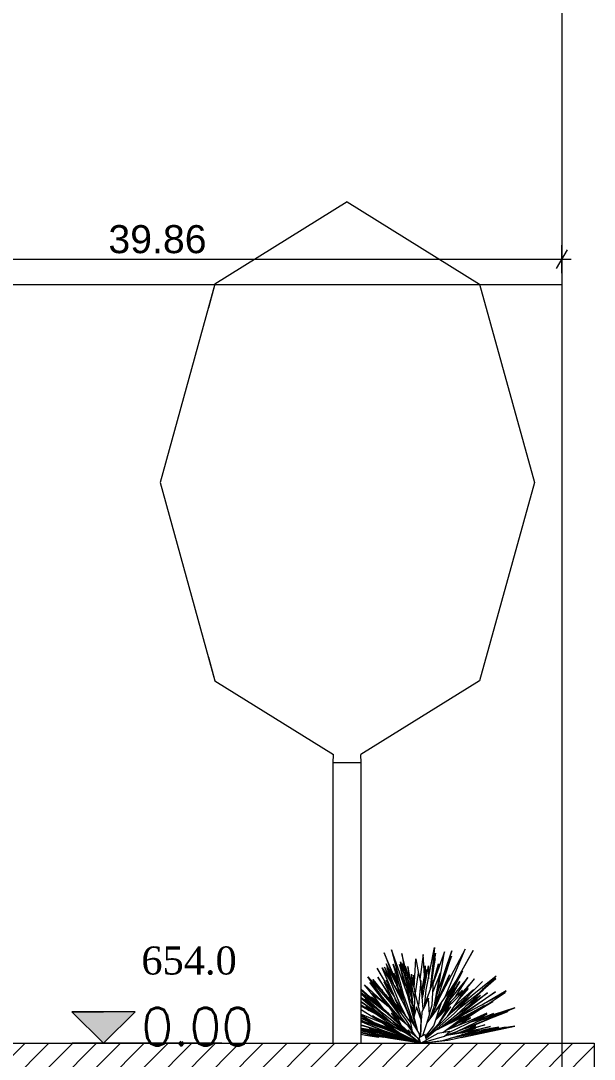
# Model space of a CAD drawing. Header units: millimetres. Extents: x 475616349 to 476941521, y 4620115302 to 4621446928.
# Drawn here: x 476741096 to 476747223, y 4620472671 to 4620483779 of the extents above; entities that cross this region are included whole.
import ezdxf

# ---------------------------------------------------------------- set-up
doc = ezdxf.new("R2010")
doc.units = ezdxf.units.MM
doc.header["$MEASUREMENT"] = 0
for name, color, linetype, lineweight in [('0_Pen_No__1_Pen_No__250', 7, 'Continuous', 0), ('0_Pen_No__250_Pen_No__142', 142, 'Continuous', 0), ('2D Drafting - General_Pen_No__7_Pen_No__250', 7, 'Continuous', 0), ('2D Drafting - General_Pen_No__7_Pen_No__7', 7, 'Continuous', 0), ('New_Interior - Furniture _Pen_No__7', 7, 'Continuous', 0), ('New_New_piketebi_Pen_No__7_Pen_No__1', 1, 'Continuous', 0), ('New_Structural - Bearing_Pen_No__1', 1, 'Continuous', 0), ('New_Structural - Bearing_Pen_No__7', 7, 'Continuous', 0), ('zoma_Pen_No__1', 1, 'Continuous', 0), ('zoma_Pen_No__1_Pen_No__142', 142, 'Continuous', 0)]:
    doc.layers.add(name, color=color, linetype=linetype, lineweight=lineweight)
doc.layers.add('zoma', color=7, linetype='Continuous')
doc.styles.add('GENERATED_STYLE_2', font='arial.ttf')
doc.styles.add('GENERATED_STYLE_8', font='times.ttf')
doc.linetypes.add('Break', pattern='A,0,[1,бѓЎбѓђбѓ®бѓљбѓ\x98бѓ\x98 #13 nika1.Shx,S=15.679026,R=0,X=0,Y=0],-1975.557214,0', length=1975.557214)
doc.dimstyles.new('GENERATED_STYLE__4', dxfattribs={"dimtxt": 300, "dimasz": 152, "dimexe": 0.18, "dimexo": 3, "dimgap": 0.09, "dimtad": 1, "dimtih": 1, "dimtoh": 1, "dimlfac": 0.001, "dimzin": 0, "dimdsep": 46, "dimtxsty": 'GENERATED_STYLE_2', "dimblk": 'ARROWHEAD_2', "dimblk1": 'ARROWHEAD_2', "dimblk2": 'ARROWHEAD_2', "dimcen": 0.09, "dimclrd": 1, "dimclre": 1, "dimclrt": 1, "dimadec": 0, "dimazin": 0, "dimtfac": 1, "dimtdec": 4, "dimtmove": 0, "dimatfit": 3, "dimfxl": 1, "dimtolj": 1, "dimtzin": 0, "dimarcsym": 0})

# ---------------------------------------------------------------- blocks, each defined once
blk = doc.blocks.new('*D251', base_point=(476577134, 4620325126))
at = {"layer": 'zoma_Pen_No__1', "color": 1, "linetype": 'Continuous', "lineweight": 0, "transparency": 16777216}
for p, q in [((476738268, 4620481329), (476738152, 4620481129)), ((476738210, 4620481079), (476738210, 4620481379)), ((476746821, 4620481129), (476746937, 4620481329)), ((476746879, 4620481079), (476746879, 4620481379)), ((476738112, 4620481229), (476738210, 4620481229)), ((476738210, 4620481229), (476746879, 4620481229)), ((476746879, 4620481229), (476746977, 4620481229))]:
    blk.add_line(p, q, dxfattribs=at)
at = {"layer": 'zoma_Pen_No__1', "color": 1, "lineweight": 0, "transparency": 16777216, "insert": (476742032, 4620481289), "char_height": 300, "attachment_point": 7, "style": 'GENERATED_STYLE_2'}
blk.add_mtext('\\A1;{\\pql;\\fArial CYR|b0|i0|c204|p34;39.86}', dxfattribs=at)
blk = doc.blocks.new('ARROWHEAD_2')
at = {"color": 0, "linetype": 'Continuous', "lineweight": 0}
for p, q in [((0, 0), (-1, 0)), ((-0.378, -0.655), (0.378, 0.655))]:
    blk.add_line(p, q, dxfattribs=at)

msp = doc.modelspace()

# ---------------------------------------------------------------- hatches: boundary and pattern name
at = {"layer": '0_Pen_No__250_Pen_No__142', "linetype": 'Continuous', "lineweight": 0}
msp.add_hatch(color=142, dxfattribs=at).paths.add_polyline_path([(476741980.525, 4620472841.511), (476742318.054, 4620473179.204), (476741642.832, 4620473179.04)])
at = {"layer": '2D Drafting - General_Pen_No__7_Pen_No__7', "linetype": 'Continuous', "lineweight": 0}
h = msp.add_hatch(dxfattribs=at)
h.set_pattern_fill('MASONRY_BLOCK', style=0, pattern_type=2)
h.set_pattern_definition([(45, (476577134.07, 4620325125.74), (-127.27922, 127.27922), [])])
h.paths.add_polyline_path([(476747223.408, 4620472841.511), (476747223.408, 4620472284.525), (476738189.088, 4620472284.525), (476721210.131, 4620469985.011), (476715272.145, 4620469985.019), (476715272.146, 4620470542.314), (476720510.154, 4620470541.027), (476721210.132, 4620470540.683), (476738209.815, 4620472841.511)])

# ---------------------------------------------------------------- linework, layer by layer
at = {"layer": '0_Pen_No__1_Pen_No__250', "color": 7, "linetype": 'Continuous', "lineweight": 0, "flags": 128}
for points in [[(476741980.525, 4620472841.511), (476741642.832, 4620473179.04), (476741980.443, 4620473179.122)], [(476741980.525, 4620472841.511), (476742318.054, 4620473179.204), (476741980.443, 4620473179.122)], [(476743242.914, 4620472841.819), (476741642.914, 4620472841.428)]]:
    msp.add_lwpolyline(points, dxfattribs=at)
at = {"layer": '0_Pen_No__250_Pen_No__142', "color": 142, "linetype": 'Continuous', "lineweight": 0, "flags": 128}
msp.add_lwpolyline([(476741980.525, 4620472841.511), (476742318.054, 4620473179.204), (476741642.832, 4620473179.04)], close=True, dxfattribs=at)
at = {"layer": '2D Drafting - General_Pen_No__7_Pen_No__250', "color": 7, "linetype": 'Continuous', "lineweight": 0, "flags": 128}
msp.add_lwpolyline([(476747223.408, 4620472841.511), (476747223.408, 4620472284.525), (476738189.088, 4620472284.525), (476721210.131, 4620469985.011), (476715272.145, 4620469985.019), (476715272.146, 4620470542.314), (476720510.154, 4620470541.027), (476721210.132, 4620470540.683), (476738209.815, 4620472841.511)], close=True, dxfattribs=at)
at = {"layer": 'New_Interior - Furniture _Pen_No__7', "color": 7, "linetype": 'Continuous', "lineweight": 0}
for p, q in [((476744584.096, 4620481840.855), (476743169.882, 4620480962.175)), ((476744584.096, 4620481840.855), (476745998.309, 4620480962.175)), ((476743169.882, 4620480962.175), (476742584.096, 4620478840.855)), ((476743169.882, 4620480962.175), (476743099.953, 4620480708.938)), ((476745998.309, 4620480962.175), (476746584.096, 4620478840.855)), ((476742584.096, 4620478840.855), (476743169.882, 4620476719.534)), ((476746584.096, 4620478840.855), (476745998.309, 4620476719.534)), ((476743099.953, 4620476972.771), (476743169.882, 4620476719.534)), ((476743169.882, 4620476719.534), (476744438.615, 4620475931.245)), ((476745998.309, 4620476719.534), (476744729.576, 4620475931.245)), ((476744434.096, 4620475840.855), (476744438.615, 4620475931.245)), ((476744734.096, 4620475840.855), (476744729.576, 4620475931.245)), ((476744436.375, 4620475840.855), (476744434.096, 4620475840.855)), ((476744434.096, 4620472840.855), (476744434.096, 4620475840.855)), ((476744443.142, 4620475840.855), (476744436.375, 4620475840.855)), ((476744454.192, 4620475840.855), (476744443.142, 4620475840.855)), ((476744469.189, 4620475840.855), (476744454.192, 4620475840.855)), ((476744487.678, 4620475840.855), (476744469.189, 4620475840.855)), ((476744509.096, 4620475840.855), (476744487.678, 4620475840.855)), ((476744532.793, 4620475840.855), (476744509.096, 4620475840.855)), ((476744558.049, 4620475840.855), (476744532.793, 4620475840.855)), ((476744584.096, 4620475840.855), (476744558.049, 4620475840.855)), ((476744610.143, 4620475840.855), (476744584.096, 4620475840.855)), ((476744635.399, 4620475840.855), (476744610.143, 4620475840.855)), ((476744659.096, 4620475840.855), (476744635.399, 4620475840.855)), ((476744680.514, 4620475840.855), (476744659.096, 4620475840.855)), ((476744699.003, 4620475840.855), (476744680.514, 4620475840.855)), ((476744714, 4620475840.855), (476744699.003, 4620475840.855)), ((476744725.05, 4620475840.855), (476744714, 4620475840.855)), ((476744731.817, 4620475840.855), (476744725.05, 4620475840.855)), ((476744734.096, 4620475840.855), (476744731.817, 4620475840.855)), ((476744734.096, 4620472840.855), (476744734.096, 4620475840.855)), ((476745428.665, 4620473411.173), (476745516.274, 4620473864.58)), ((476745516.274, 4620473864.58), (476745471.424, 4620473419.261)), ((476745107.437, 4620473505.854), (476744979.365, 4620473807.521)), ((476744979.365, 4620473807.521), (476745086.221, 4620473521.891)), ((476745231.462, 4620473351.559), (476745057.287, 4620473842.176)), ((476745057.287, 4620473842.176), (476745180.748, 4620473366.995)), ((476745267.521, 4620473396.068), (476745167.217, 4620473800.164)), ((476745167.217, 4620473800.164), (476745236.001, 4620473383.107)), ((476745395.334, 4620473791.423), (476745360.334, 4620473522.325)), ((476745410.523, 4620473566.985), (476745395.334, 4620473791.423)), ((476745475.207, 4620473429.438), (476745529.145, 4620473805.432)), ((476745529.145, 4620473805.432), (476745490.277, 4620473606.453)), ((476745622.821, 4620473819.08), (476745505.199, 4620473493.698)), ((476745701.269, 4620473829.381), (476745541.55, 4620473367.411)), ((476745543.368, 4620473355.611), (476745701.269, 4620473829.381)), ((476745544.27, 4620473306.557), (476745698.929, 4620473773.103)), ((476745552.59, 4620473399.342), (476745622.821, 4620473819.08)), ((476745844.63, 4620473847.367), (476745574.034, 4620473337.729)), ((476745698.929, 4620473773.103), (476745574.725, 4620473449.697)), ((476745630.08, 4620473337.97), (476745844.63, 4620473847.367)), ((476745930.648, 4620473831.985), (476745743.252, 4620473505.028)), ((476745758.486, 4620473528.315), (476745930.648, 4620473831.985)), ((476745064.782, 4620473371.928), (476744904.782, 4620473646.469)), ((476744904.782, 4620473646.469), (476745032.408, 4620473419.363)), ((476745105.983, 4620473297.645), (476744958.616, 4620473648.816)), ((476744958.616, 4620473648.816), (476745046.432, 4620473500.624)), ((476745209.363, 4620473221.092), (476744981.443, 4620473656.539)), ((476744981.443, 4620473656.539), (476745154.854, 4620473240.512)), ((476745182.661, 4620473330.463), (476745001.383, 4620473690.288)), ((476745001.383, 4620473690.288), (476745079.329, 4620473469.525)), ((476745037.904, 4620473586.853), (476745006.544, 4620473647.959)), ((476745006.544, 4620473647.959), (476745059.281, 4620473507.827)), ((476745211.411, 4620473234.935), (476745075.152, 4620473687.689)), ((476745075.152, 4620473687.689), (476745143.301, 4620473511.123)), ((476745237.792, 4620473377.224), (476745144.424, 4620473683.961)), ((476745144.424, 4620473683.961), (476745194.37, 4620473456.039)), ((476745175.212, 4620473582.814), (476745151.981, 4620473711.297)), ((476745151.981, 4620473711.297), (476745215.622, 4620473506.669)), ((476745181.066, 4620473617.778), (476745171.718, 4620473694.73)), ((476745171.718, 4620473694.73), (476745197.112, 4620473618.9)), ((476745202.474, 4620473658.125), (476745201.805, 4620473666.904)), ((476745201.805, 4620473666.904), (476745252.363, 4620473512.215)), ((476745252.41, 4620473560.495), (476745232.896, 4620473661.385)), ((476745232.896, 4620473661.385), (476745273.228, 4620473352.345)), ((476745298.831, 4620473433.254), (476745318.296, 4620473744.505)), ((476745318.296, 4620473744.505), (476745344.721, 4620473588.397)), ((476745386.974, 4620473325.21), (476745454.283, 4620473667.958)), ((476745407.661, 4620473609.272), (476745417.174, 4620473668.448)), ((476745417.174, 4620473668.448), (476745421.015, 4620473571.598)), ((476745454.283, 4620473667.958), (476745451.962, 4620473531.745)), ((476745479.907, 4620473442.08), (476745525.442, 4620473747.727)), ((476745505.435, 4620473498.154), (476745559.717, 4620473691.864)), ((476745525.442, 4620473747.727), (476745509.929, 4620473671.477)), ((476745559.717, 4620473691.864), (476745543.791, 4620473600.456)), ((476744983.183, 4620473303.094), (476744805.33, 4620473551.916)), ((476744805.33, 4620473551.916), (476745040.491, 4620473279.737)), ((476745081.413, 4620473291.378), (476744909.586, 4620473547.128)), ((476744909.586, 4620473547.128), (476745081.264, 4620473269.726)), ((476745143.666, 4620473460.033), (476745083.542, 4620473589.677)), ((476745083.542, 4620473589.677), (476745124.556, 4620473445.799)), ((476745270.277, 4620473332.501), (476745213.713, 4620473545.308)), ((476745213.713, 4620473545.308), (476745251.169, 4620473317.722)), ((476745303.247, 4620473324.969), (476745251.755, 4620473567.046)), ((476745251.755, 4620473567.046), (476745295.561, 4620473129.044)), ((476745287.884, 4620473494.486), (476745269.883, 4620473580.965)), ((476745269.883, 4620473580.965), (476745275.059, 4620473470.44)), ((476745291.6, 4620473569.075), (476745286.902, 4620473474.761)), ((476745304.126, 4620473517.926), (476745291.6, 4620473569.075)), ((476745312.139, 4620473375.834), (476745345.458, 4620473593.207)), ((476745345.458, 4620473593.207), (476745369.225, 4620473479.961)), ((476745434.953, 4620473630.381), (476745383.34, 4620473412.704)), ((476745385.029, 4620473419.828), (476745418.767, 4620473614.57)), ((476745418.767, 4620473614.57), (476745420.519, 4620473569.505)), ((476745437.733, 4620473583.682), (476745434.953, 4620473630.381)), ((476745578.224, 4620473591.904), (476745499.769, 4620473390.951)), ((476745513.875, 4620473231.312), (476745578.224, 4620473591.904)), ((476745531.028, 4620473256.286), (476745676.074, 4620473573.131)), ((476745817.26, 4620473610.923), (476745582.798, 4620473171.313)), ((476745676.074, 4620473573.131), (476745613.209, 4620473411.512)), ((476745614.096, 4620473230.682), (476745776.22, 4620473555.423)), ((476745871.142, 4620473543.49), (476745677.828, 4620473305.207)), ((476745776.22, 4620473555.423), (476745698.788, 4620473437.058)), ((476745742.049, 4620473339.151), (476745871.142, 4620473543.49)), ((476745756.139, 4620473515.2), (476745817.26, 4620473610.923)), ((476746176.153, 4620473560.279), (476745756.259, 4620473222.068)), ((476745944.332, 4620473531.352), (476745789.074, 4620473355.162)), ((476745826.187, 4620473383.034), (476745944.332, 4620473531.352)), ((476745978.629, 4620473366.74), (476746176.153, 4620473560.279)), ((476746009.382, 4620473390.633), (476746171.723, 4620473534.958)), ((476746171.723, 4620473534.958), (476746028.86, 4620473415.958)), ((476744905.422, 4620473300.332), (476744769.364, 4620473465.859)), ((476744769.364, 4620473465.859), (476744993.783, 4620473260.87)), ((476745015.909, 4620473243.159), (476744825.428, 4620473491.431)), ((476744825.428, 4620473491.431), (476744939.054, 4620473364.833)), ((476744926.014, 4620473383.075), (476744840.493, 4620473485.895)), ((476744840.493, 4620473485.895), (476744920.741, 4620473385.237)), ((476744944.908, 4620473390.366), (476744857.351, 4620473522.524)), ((476744857.351, 4620473522.524), (476745016.082, 4620473332.165)), ((476744941.576, 4620473394.222), (476744925.38, 4620473418.19)), ((476744925.38, 4620473418.19), (476744930.238, 4620473412.509)), ((476745090.626, 4620473272.884), (476744977.794, 4620473499.379)), ((476744977.794, 4620473499.379), (476745090.819, 4620473333.781)), ((476745056.491, 4620473415.583), (476745000.079, 4620473515.736)), ((476745000.079, 4620473515.736), (476745074.163, 4620473373.47)), ((476745033.791, 4620473425.105), (476745013.069, 4620473472.55)), ((476745013.069, 4620473472.55), (476745051.929, 4620473416.168)), ((476745090.464, 4620473448.252), (476745085.569, 4620473462.115)), ((476745085.569, 4620473462.115), (476745155.401, 4620473335.762)), ((476745196.289, 4620473285.182), (476745113.395, 4620473459.303)), ((476745113.395, 4620473459.303), (476745166.631, 4620473302.733)), ((476745213.48, 4620473513.556), (476745212.618, 4620473524.887)), ((476745276.468, 4620473511.063), (476745274.673, 4620473459.303)), ((476745313.25, 4620473383.084), (476745276.468, 4620473511.063)), ((476745372.41, 4620473511.742), (476745345.429, 4620473242.502)), ((476745396.307, 4620473205.686), (476745372.41, 4620473511.742)), ((476745378.249, 4620473436.966), (476745394.076, 4620473361.55)), ((476745506.21, 4620473512.829), (476745413.05, 4620473262.246)), ((476745492.408, 4620473251.657), (476745506.21, 4620473512.829)), ((476745701.192, 4620473442.579), (476745532.094, 4620473193.825)), ((476745573.236, 4620473459.058), (476745555.618, 4620473417.439)), ((476745592.121, 4620473494.993), (476745598.204, 4620473518.041)), ((476745592.811, 4620473193.678), (476745701.192, 4620473442.579)), ((476745598.204, 4620473518.041), (476745594.91, 4620473510.259)), ((476745633.507, 4620473232.853), (476745764.49, 4620473469.128)), ((476745764.49, 4620473469.128), (476745675.487, 4620473345.102)), ((476745787.901, 4620473501.081), (476745720.518, 4620473386.499)), ((476745758.926, 4620473459.092), (476745787.901, 4620473501.081)), ((476745875.379, 4620473426.507), (476745781.723, 4620473316.619)), ((476745886.556, 4620473464.957), (476745789.766, 4620473355.293)), ((476745793.556, 4620473334.295), (476745875.379, 4620473426.507)), ((476745833.378, 4620473397.509), (476745886.556, 4620473464.957)), ((476745839.517, 4620473402.944), (476745861.434, 4620473432.255)), ((476745861.434, 4620473432.255), (476745857.303, 4620473427.854)), ((476746030.01, 4620473501.546), (476745891.055, 4620473361.977)), ((476745903.52, 4620473376.943), (476746030.01, 4620473501.546)), ((476745027.07, 4620473156.603), (476744734.096, 4620473415.287)), ((476744734.096, 4620473410.918), (476744894, 4620473262.193)), ((476744734.096, 4620473384.128), (476744861.337, 4620473283.887)), ((476744734.096, 4620473381.277), (476744792.616, 4620473334.834)), ((476744734.096, 4620473380.949), (476744982.625, 4620473185.105)), ((476744970.108, 4620473156.983), (476744734.096, 4620473371.514)), ((476744828.348, 4620473281.715), (476744734.096, 4620473366.806)), ((476744734.096, 4620473331.731), (476744847.996, 4620473251.992)), ((476744752.999, 4620473310.127), (476744734.096, 4620473326.412)), ((476744734.096, 4620473323.235), (476744881.025, 4620473221.346)), ((476745003.073, 4620473093.666), (476744734.096, 4620473319.142)), ((476745052.67, 4620473062.087), (476744774.935, 4620473319.781)), ((476744774.935, 4620473319.781), (476744849.359, 4620473266.742)), ((476744805.231, 4620473352.477), (476744795.671, 4620473362.867)), ((476744795.671, 4620473362.867), (476744894.409, 4620473285.957)), ((476744883.504, 4620473263.213), (476744800.209, 4620473340.899)), ((476744800.209, 4620473340.899), (476745118.947, 4620473073.426)), ((476744970.132, 4620473206.877), (476744844.835, 4620473337.729)), ((476744844.835, 4620473337.729), (476744935.748, 4620473258.238)), ((476744977.328, 4620473200.523), (476744852.21, 4620473374.193)), ((476744852.21, 4620473374.193), (476745037.085, 4620473226.208)), ((476745078.198, 4620473184.88), (476744909.548, 4620473390.632)), ((476744909.548, 4620473390.632), (476745075.909, 4620473192.861)), ((476744965.976, 4620473392.255), (476744949.087, 4620473414.805)), ((476744949.087, 4620473414.805), (476744959.329, 4620473400.226)), ((476745090.946, 4620473235.319), (476744998.347, 4620473358.837)), ((476744998.347, 4620473358.837), (476745097.767, 4620473209.311)), ((476745219.194, 4620473085.182), (476745030.294, 4620473337.921)), ((476745030.294, 4620473337.921), (476745158.394, 4620473121.219)), ((476745152.586, 4620473187.579), (476745045.944, 4620473334.402)), ((476745045.944, 4620473334.402), (476745086.422, 4620473262.825)), ((476745083.614, 4620473350.95), (476745069.445, 4620473371.439)), ((476745069.445, 4620473371.439), (476745076.106, 4620473355.338)), ((476745156.533, 4620473206.165), (476745092.792, 4620473320.335)), ((476745092.792, 4620473320.335), (476745168.112, 4620473190.775)), ((476745141.457, 4620473213.113), (476745100.029, 4620473306.898)), ((476745100.029, 4620473306.898), (476745101.254, 4620473305.179)), ((476745180.748, 4620473366.995), (476745291.586, 4620473051.997)), ((476745211.56, 4620473407.62), (476745211.002, 4620473412.007)), ((476745211.002, 4620473412.007), (476745284.52, 4620473239.437)), ((476745324.704, 4620472997.248), (476745231.462, 4620473351.559)), ((476745249.328, 4620473328.907), (476745237.792, 4620473377.224)), ((476745256.374, 4620473384.809), (476745270.564, 4620473340.774)), ((476745271.44, 4620473366.044), (476745269.635, 4620473313.987)), ((476745269.635, 4620473313.987), (476745284.254, 4620473242.1)), ((476745306.179, 4620473399.703), (476745294.994, 4620473114.587)), ((476745378.872, 4620473108.56), (476745306.179, 4620473399.703)), ((476745451.359, 4620473322.012), (476745381.496, 4620473174.391)), ((476745394.076, 4620473361.55), (476745394.063, 4620473361.306)), ((476745408.954, 4620473232.411), (476745428.665, 4620473411.173)), ((476745463.505, 4620473145.177), (476745451.359, 4620473322.012)), ((476745574.034, 4620473337.729), (476745489.064, 4620473135.062)), ((476745541.483, 4620473350.149), (476745520.771, 4620473269.957)), ((476745528.226, 4620473311.733), (476745543.368, 4620473355.611)), ((476745529.565, 4620473231.662), (476745535.149, 4620473325.626)), ((476745532.135, 4620473274.906), (476745544.27, 4620473306.557)), ((476745541.55, 4620473367.411), (476745534.272, 4620473345.613)), ((476745536.212, 4620473356.485), (476745545.763, 4620473379.595)), ((476745537.208, 4620473360.257), (476745536.757, 4620473359.537)), ((476745537.113, 4620473358.664), (476745537.208, 4620473360.257)), ((476745815.248, 4620473410.837), (476745614.565, 4620473214.303)), ((476745643.21, 4620473242.355), (476745728.192, 4620473396.645)), ((476745840.481, 4620473404.385), (476745646.642, 4620473216.749)), ((476745655.335, 4620473127.838), (476745840.481, 4620473404.385)), ((476745676.603, 4620473159.606), (476745851.643, 4620473328.394)), ((476745875.725, 4620473316.872), (476745687.972, 4620473160.164)), ((476745851.643, 4620473328.394), (476745705.457, 4620473174.758)), ((476745728.192, 4620473396.645), (476745713.65, 4620473377.42)), ((476745726.876, 4620473159.498), (476745875.725, 4620473316.872)), ((476745728.606, 4620473127.115), (476746084.519, 4620473380.385)), ((476745933.651, 4620473413.121), (476745729.166, 4620473238.117)), ((476745749.46, 4620473143.557), (476746042.247, 4620473416.165)), ((476746084.519, 4620473380.385), (476745765.359, 4620473126.629)), ((476746042.247, 4620473416.165), (476745768.443, 4620473203.446)), ((476745774.026, 4620473340.056), (476745815.248, 4620473410.837)), ((476745774.605, 4620473128.309), (476746169.549, 4620473392.971)), ((476745798.746, 4620473365.466), (476745783.535, 4620473349.261)), ((476745811.769, 4620473266.78), (476745933.651, 4620473413.121)), ((476746169.549, 4620473392.971), (476745813.087, 4620473141.668)), ((476745923.488, 4620473355.921), (476745827.605, 4620473265.996)), ((476746271.033, 4620473385.793), (476745838.041, 4620473151.302)), ((476745845.468, 4620473284.882), (476745923.488, 4620473355.921)), ((476746009.997, 4620473352.088), (476745852.811, 4620473239.786)), ((476745981.453, 4620473334.247), (476745859.809, 4620473246.301)), ((476745870.052, 4620473227.769), (476746009.997, 4620473352.088)), ((476745875.236, 4620473121.556), (476746271.033, 4620473385.793)), ((476745967.517, 4620473321.738), (476745981.453, 4620473334.247)), ((476746281.62, 4620473401.07), (476746020.878, 4620473250.319)), ((476746191.388, 4620473342.66), (476746281.62, 4620473401.07)), ((476744734.096, 4620473285.084), (476744925.479, 4620473151.226)), ((476744959.886, 4620473125.429), (476744734.096, 4620473284.675)), ((476744823.37, 4620473190.062), (476744734.096, 4620473247.332)), ((476744734.096, 4620473246.975), (476744817.387, 4620473193.313)), ((476744734.096, 4620473238.576), (476744908.275, 4620473143.922)), ((476744878.3, 4620473104.813), (476744734.096, 4620473200.209)), ((476744776.446, 4620473172.193), (476744734.096, 4620473199.495)), ((476745064.815, 4620473054.354), (476744782.993, 4620473233.792)), ((476744782.993, 4620473233.792), (476745023.593, 4620473061.199)), ((476744794.811, 4620473242.619), (476744913.798, 4620473168.503)), ((476744892.541, 4620473164.042), (476744799.419, 4620473238.604)), ((476744869.014, 4620473283.16), (476744854.513, 4620473298.919)), ((476745004.797, 4620473272.856), (476744996.014, 4620473285.144)), ((476745070.495, 4620473194.277), (476745004.797, 4620473272.856)), ((476745126.298, 4620473097.229), (476745004.927, 4620473272.7)), ((476745038.482, 4620473305.301), (476745076.6, 4620473259.587)), ((476745040.491, 4620473279.737), (476745210.343, 4620473050.701)), ((476745098.632, 4620473201.337), (476745089.279, 4620473218.45)), ((476745089.279, 4620473218.45), (476745121.292, 4620473183.984)), ((476745103.158, 4620473302.505), (476745105.071, 4620473299.818)), ((476745142.737, 4620473210.062), (476745107.567, 4620473293.872)), ((476745260.82, 4620473067.562), (476745129.689, 4620473241.842)), ((476745129.689, 4620473241.842), (476745165.453, 4620473157.084)), ((476745143.936, 4620473208.079), (476745142.737, 4620473210.062)), ((476745149.388, 4620473195.157), (476745142.987, 4620473209.648)), ((476745154.854, 4620473240.512), (476745211.746, 4620473132.784)), ((476745188.808, 4620473260.363), (476745206.784, 4620473230.028)), ((476745207.616, 4620473227.994), (476745196.968, 4620473282.926)), ((476745206.784, 4620473230.028), (476745254.515, 4620473113.281)), ((476745252.106, 4620473117.263), (476745209.363, 4620473221.092)), ((476745267.539, 4620473091.75), (476745211.411, 4620473234.935)), ((476745258.76, 4620473247.829), (476745290.288, 4620473181.769)), ((476745322.599, 4620473229.337), (476745297.575, 4620473121.109)), ((476745374.883, 4620473092.593), (476745322.599, 4620473229.337)), ((476745413.05, 4620473262.246), (476745409.935, 4620473234.483)), ((476745587.55, 4620473267.582), (476745433.463, 4620473060.246)), ((476745462.789, 4620473155.601), (476745492.408, 4620473251.657)), ((476745465.14, 4620473102.871), (476745513.875, 4620473231.312)), ((476745504.214, 4620473205.85), (476745484.262, 4620473128.6)), ((476745509.023, 4620473027.499), (476745587.55, 4620473267.582)), ((476745668.871, 4620473234.905), (476745530.441, 4620473092.983)), ((476745557.14, 4620473297.435), (476745530.857, 4620473253.41)), ((476745614.565, 4620473214.303), (476745543.329, 4620473107.422)), ((476745564.277, 4620473128.381), (476745692.293, 4620473286.913)), ((476745567.483, 4620473057.302), (476745668.871, 4620473234.905)), ((476745569.859, 4620473058.89), (476745673.152, 4620473237.315)), ((476745575.815, 4620473069.179), (476745690.369, 4620473229.46)), ((476745597.763, 4620473205.052), (476745614.096, 4620473230.682)), ((476745690.369, 4620473229.46), (476745636.883, 4620473174.664)), ((476745692.293, 4620473286.913), (476745637.588, 4620473202.833)), ((476745673.152, 4620473237.315), (476745666.377, 4620473230.536)), ((476745698.743, 4620473016.796), (476746043.953, 4620473238.987)), ((476745756.259, 4620473222.068), (476745721.482, 4620473188.134)), ((476745733.478, 4620473051.529), (476746050.145, 4620473245.81)), ((476746050.145, 4620473245.81), (476745803.13, 4620473104.917)), ((476745889.602, 4620473267.841), (476745914.807, 4620473295.366)), ((476745914.807, 4620473295.366), (476745907.417, 4620473290.628)), ((476745968.405, 4620473183.756), (476746138.302, 4620473287.084)), ((476746337.81, 4620473205.644), (476745980.143, 4620473075.863)), ((476746043.953, 4620473238.987), (476746007.302, 4620473219.525)), ((476746374.041, 4620473221.873), (476746031.971, 4620473109.531)), ((476746049.332, 4620473237.783), (476746093.726, 4620473264.415)), ((476746138.302, 4620473287.084), (476746060.839, 4620473244.686)), ((476746093.726, 4620473264.415), (476746064.963, 4620473248.219)), ((476746089.177, 4620473109.448), (476746337.81, 4620473205.644)), ((476746189.551, 4620473142.433), (476746323.44, 4620473200.085)), ((476746328.542, 4620473202.281), (476746374.041, 4620473221.873)), ((476744734.096, 4620473153.697), (476744951.751, 4620473062.137)), ((476744871.389, 4620473064.163), (476744734.096, 4620473141.251)), ((476744791.933, 4620473108.777), (476744734.096, 4620473134.754)), ((476744734.096, 4620473133.026), (476744834.805, 4620473084.705)), ((476744734.096, 4620473118.368), (476744910.481, 4620473048.73)), ((476745145.544, 4620472941.143), (476744734.096, 4620473112.757)), ((476744734.096, 4620473112.032), (476745103.667, 4620472948.203)), ((476744890.58, 4620473034.395), (476744734.096, 4620473106.526)), ((476744753.451, 4620473079.466), (476744734.096, 4620473088.128)), ((476744734.096, 4620473085.827), (476744962.709, 4620473010.689)), ((476745106.986, 4620472975.128), (476744854.887, 4620473136.048)), ((476744854.887, 4620473136.048), (476745120.123, 4620472998.283)), ((476745045.704, 4620473014.246), (476744878.3, 4620473104.813)), ((476744991.469, 4620473103.393), (476744915.119, 4620473155.718)), ((476744915.119, 4620473155.718), (476744992.443, 4620473100.434)), ((476744925.479, 4620473151.226), (476744981.382, 4620473111.849)), ((476744985.559, 4620473107.443), (476744959.886, 4620473125.429)), ((476745079.311, 4620473069.797), (476744970.108, 4620473156.983)), ((476744982.625, 4620473185.105), (476745253.105, 4620472942.255)), ((476745092.877, 4620473095.303), (476745027.07, 4620473156.603)), ((476745128.612, 4620473095.198), (476745052.728, 4620473161.812)), ((476745052.728, 4620473161.812), (476745158.156, 4620473031.367)), ((476745075.909, 4620473192.861), (476745163.293, 4620473086.819)), ((476745153.589, 4620473094.756), (476745078.198, 4620473184.88)), ((476745087.546, 4620473131.248), (476745120.636, 4620473105.415)), ((476745120.211, 4620473073.713), (476745094.61, 4620473109.992)), ((476745235.913, 4620473027.43), (476745111.03, 4620473129.56)), ((476745111.03, 4620473129.56), (476745158.815, 4620473036.171)), ((476745158.394, 4620473121.219), (476745215.428, 4620473044.183)), ((476745274.869, 4620472992.481), (476745219.194, 4620473085.182)), ((476745357.967, 4620472942.258), (476745251.259, 4620473118.663)), ((476745251.259, 4620473118.663), (476745279.398, 4620472968.272)), ((476745294.994, 4620473114.587), (476745325.871, 4620472995.318)), ((476745297.575, 4620473121.109), (476745329.809, 4620472988.808)), ((476745298.274, 4620473101.916), (476745298.957, 4620473095.081)), ((476745368.229, 4620472908.247), (476745374.883, 4620473092.593)), ((476745369.109, 4620472908.714), (476745378.872, 4620473108.56)), ((476745381.496, 4620473174.391), (476745378.472, 4620473110.16)), ((476745687.972, 4620473160.164), (476745424.402, 4620472899.107)), ((476745425.704, 4620472893.893), (476745726.876, 4620473159.498)), ((476745438.319, 4620473066.781), (476745463.505, 4620473145.177)), ((476745494.197, 4620473147.306), (476745486.113, 4620473135.77)), ((476745836.168, 4620473130.241), (476745529.116, 4620472977.933)), ((476745532.094, 4620473193.825), (476745530.98, 4620473191.464)), ((476745592.986, 4620473157.106), (476745531.192, 4620473095.278)), ((476745532.979, 4620473100.742), (476745592.811, 4620473193.678)), ((476745582.798, 4620473171.313), (476745535.997, 4620473100.086)), ((476745543.136, 4620473110.95), (476745539.656, 4620473103.746)), ((476745564.511, 4620473137.246), (476745546.896, 4620473110.991)), ((476745556.831, 4620472991.681), (476745749.46, 4620473143.557)), ((476745596.228, 4620473167.948), (476745564.511, 4620473137.246)), ((476745607.312, 4620472954.822), (476745836.168, 4620473130.241)), ((476745765.359, 4620473126.629), (476745621.251, 4620473023.635)), ((476746074.91, 4620473153.947), (476745643.829, 4620472982.813)), ((476745662.672, 4620472951.658), (476746074.91, 4620473153.947)), ((476745690.556, 4620473058.012), (476745730.792, 4620473101.924)), ((476745813.087, 4620473141.668), (476745693.673, 4620473061.415)), ((476745702.547, 4620472944.466), (476746229.837, 4620473155.672)), ((476745838.041, 4620473151.302), (476745712.93, 4620473069.111)), ((476745809.775, 4620473157.996), (476745715.256, 4620473084.969)), ((476745738.679, 4620473103.066), (476745774.605, 4620473128.309)), ((476745901.755, 4620473115.152), (476745745.637, 4620473046.979)), ((476745753.971, 4620472965.755), (476746059.061, 4620473114.283)), ((476745756.026, 4620473027.354), (476745901.755, 4620473115.152)), ((476745826.956, 4620473094.974), (476745759.399, 4620473052.988)), ((476745810.811, 4620473189.253), (476745778.959, 4620473171.023)), ((476745779.667, 4620473138.005), (476745809.775, 4620473157.996)), ((476745780.26, 4620473069.263), (476745875.236, 4620473121.556)), ((476745801.226, 4620473178.792), (476745810.811, 4620473189.253)), ((476745862.556, 4620473108.764), (476745826.479, 4620473094.677)), ((476745827.883, 4620473082.893), (476745862.556, 4620473108.764)), ((476745960.401, 4620473194.622), (476745829.443, 4620473125.086)), ((476745883.046, 4620473124.767), (476745844.079, 4620473101.549)), ((476745854.833, 4620473110.322), (476745883.046, 4620473124.767)), ((476745879.12, 4620473076.221), (476746076.43, 4620473164.197)), ((476746059.061, 4620473114.283), (476745879.836, 4620473058.223)), ((476745921.451, 4620473026.99), (476746093.113, 4620473100.907)), ((476746044.013, 4620473114.909), (476745926.312, 4620473072.76)), ((476746076.43, 4620473164.197), (476745934.715, 4620473098.291)), ((476745935.601, 4620473076.086), (476746048.598, 4620473135.41)), ((476745971.452, 4620473089.656), (476745944.735, 4620473080.882)), ((476745972.556, 4620473185.462), (476745949.443, 4620473171.097)), ((476745952.846, 4620473082.262), (476746145.89, 4620473158.978)), ((476745965.151, 4620473181.584), (476745972.556, 4620473185.462)), ((476746229.837, 4620473155.672), (476745965.94, 4620473068.949)), ((476746004.154, 4620473097.109), (476746044.013, 4620473114.909)), ((476746048.598, 4620473135.41), (476746008.002, 4620473121.115)), ((476746145.89, 4620473158.978), (476746020.399, 4620473106.453)), ((476746073.516, 4620473092.468), (476746301.878, 4620473181.771)), ((476746301.878, 4620473181.771), (476746205.042, 4620473149.103)), ((476746215.959, 4620473152.786), (476746245.601, 4620473164.26)), ((476746245.601, 4620473164.26), (476746217.579, 4620473154.501)), ((476746219.126, 4620473153.854), (476746229.035, 4620473157.848)), ((476746247.869, 4620473165.437), (476746226.377, 4620473158.29)), ((476746240.79, 4620473162.585), (476746247.869, 4620473165.437)), ((476744734.096, 4620473082.67), (476744965.378, 4620473001.708)), ((476744973.459, 4620472975.551), (476744734.096, 4620473069.892)), ((476744734.096, 4620473004.401), (476744979.621, 4620472949.308)), ((476744812.417, 4620472978.501), (476744734.096, 4620473000.581)), ((476744734.096, 4620472996.874), (476744912.08, 4620472955.122)), ((476744968.221, 4620472934.794), (476744734.096, 4620472993.851)), ((476744734.096, 4620472977.681), (476744880.556, 4620472956.599)), ((476744734.096, 4620472972.815), (476745087.875, 4620472901.423)), ((476745087.217, 4620472923.304), (476744734.437, 4620473035.69)), ((476744734.437, 4620473035.69), (476745025.231, 4620472949.692)), ((476744768.961, 4620472972.663), (476744734.603, 4620472981.981)), ((476744734.603, 4620472981.981), (476744835.402, 4620472963.099)), ((476744925.604, 4620472979.155), (476744736.128, 4620473036.466)), ((476744736.128, 4620473036.466), (476744788.841, 4620473019.601)), ((476744771.097, 4620473055.207), (476744744.121, 4620473065.941)), ((476744746.029, 4620473001.724), (476744958.14, 4620472964.425)), ((476744820.044, 4620472965.976), (476744750.446, 4620472989.727)), ((476745002.905, 4620472956.294), (476744767.987, 4620473056.534)), ((476744871.421, 4620472981.922), (476744819.08, 4620473003.896)), ((476744819.08, 4620473003.896), (476744860.774, 4620472995.443)), ((476744870.3, 4620472979.871), (476744833.035, 4620472991.469)), ((476744833.035, 4620472991.469), (476744902.26, 4620472974.251)), ((476744913.252, 4620473038.031), (476744841.705, 4620473075.095)), ((476744841.705, 4620473075.095), (476745123.514, 4620472966.567)), ((476744859.876, 4620473017.287), (476744859.148, 4620473017.636)), ((476744860.363, 4620473017.117), (476744859.876, 4620473017.287)), ((476744894.074, 4620472988.692), (476744956.763, 4620472975.983)), ((476744946.67, 4620472978.029), (476744905.819, 4620472996.506)), ((476744905.819, 4620472996.506), (476744912.711, 4620472994.78)), ((476744910.481, 4620473048.73), (476744912.188, 4620473047.951)), ((476744975.694, 4620473046.588), (476744924.646, 4620473079.739)), ((476744965.378, 4620473001.708), (476745365.805, 4620472841.068)), ((476745365.805, 4620472841.068), (476744973.459, 4620472975.551)), ((476745066.119, 4620472998.95), (476744975.694, 4620473046.588)), ((476745070.56, 4620472995.913), (476744984.671, 4620473038.075)), ((476744984.671, 4620473038.075), (476745090.507, 4620472979.278)), ((476745023.593, 4620473061.199), (476745158.39, 4620472974.49)), ((476745210.024, 4620472949.386), (476745024.154, 4620473039.752)), ((476745024.154, 4620473039.752), (476745143.721, 4620472952.493)), ((476745100.518, 4620472975.423), (476745036.382, 4620473019.289)), ((476745038.64, 4620472985.732), (476745080.163, 4620472972.085)), ((476745365.805, 4620472841.068), (476745064.815, 4620473054.354)), ((476745234.372, 4620472954.403), (476745072.429, 4620473074.919)), ((476745072.429, 4620473074.919), (476745187.245, 4620472974.829)), ((476745126.692, 4620472964.921), (476745106.986, 4620472975.128)), ((476745109.558, 4620473081.305), (476745128.985, 4620473067.46)), ((476745118.947, 4620473073.426), (476745140.748, 4620473052.906)), ((476745120.123, 4620472998.283), (476745153.871, 4620472976.687)), ((476745158.156, 4620473031.367), (476745250.999, 4620472946.281)), ((476745158.815, 4620473036.171), (476745247.904, 4620472952.198)), ((476745187.245, 4620472974.829), (476745365.805, 4620472841.068)), ((476745209.998, 4620473051.517), (476745211.863, 4620473047.099)), ((476745338.849, 4620472895.891), (476745232.506, 4620472981.634)), ((476745232.506, 4620472981.634), (476745263.302, 4620472922.762)), ((476745313.155, 4620472916.607), (476745235.913, 4620473027.43)), ((476745433.463, 4620473060.246), (476745390.134, 4620472919.884)), ((476745420.966, 4620472912.873), (476745509.023, 4620473027.499)), ((476745423.46, 4620472902.884), (476745567.483, 4620473057.302)), ((476745423.513, 4620472902.67), (476745569.859, 4620473058.89)), ((476745423.563, 4620472902.469), (476745561.367, 4620473048.964)), ((476745529.116, 4620472977.933), (476745426.246, 4620472891.722)), ((476745542.725, 4620473016.302), (476745546.185, 4620473032.824)), ((476745577.631, 4620473055.8), (476745543.819, 4620473021.524)), ((476745561.367, 4620473048.964), (476745563.966, 4620473052.6)), ((476745589.409, 4620473062.541), (476745577.631, 4620473055.8)), ((476745606.372, 4620472872.131), (476745952.879, 4620472975.187)), ((476745952.879, 4620472975.187), (476745628.214, 4620472920.485)), ((476745658.755, 4620472873.452), (476746121.51, 4620472974.365)), ((476745664.771, 4620472998.865), (476745698.743, 4620473016.796)), ((476745753.207, 4620473043.656), (476745665.016, 4620472991.224)), ((476745704.692, 4620473020.624), (476745753.207, 4620473043.656)), ((476745981.954, 4620472989.941), (476745718.643, 4620472941.846)), ((476745762.269, 4620472949.815), (476745959.38, 4620473027.324)), ((476745868.238, 4620473071.901), (476745776.136, 4620473039.47)), ((476746055.903, 4620473039.985), (476745787.606, 4620472954.443)), ((476745818.307, 4620472960.05), (476745954.925, 4620473002.039)), ((476745959.38, 4620473027.324), (476745826.361, 4620472994.06)), ((476745837.465, 4620472909.16), (476746375.052, 4620473022.753)), ((476746088.571, 4620472976.877), (476745841.989, 4620472942.207)), ((476745843.234, 4620473000.818), (476745921.451, 4620473026.99)), ((476745861.64, 4620472988.89), (476746055.903, 4620473039.985)), ((476745954.925, 4620473002.039), (476745887.564, 4620472986.313)), ((476745901.966, 4620472966.609), (476745981.954, 4620472989.941)), ((476746143.843, 4620473002.195), (476745914.894, 4620472963.89)), ((476746115.666, 4620473021.617), (476745944.93, 4620472979.141)), ((476745974.4, 4620472988.561), (476746115.666, 4620473021.617)), ((476745988.394, 4620472962.792), (476746143.843, 4620473002.195)), ((476746000.452, 4620472947.966), (476746165.14, 4620472982.411)), ((476746172.208, 4620472992.701), (476746013.811, 4620472969.235)), ((476746121.51, 4620472974.365), (476746016.313, 4620472960.114)), ((476746165.14, 4620472982.411), (476746031.716, 4620472963.155)), ((476746047.428, 4620472966.947), (476746088.571, 4620472976.877)), ((476746047.735, 4620472977.834), (476746204.661, 4620473013.613)), ((476746215.511, 4620472993.892), (476746059.466, 4620472969.853)), ((476746276.577, 4620473011.917), (476746070.245, 4620472972.454)), ((476746078.771, 4620472975.499), (476746276.577, 4620473011.917)), ((476746204.661, 4620473013.613), (476746117.502, 4620472997.788)), ((476746148.126, 4620472979.956), (476746215.511, 4620472993.892)), ((476746375.052, 4620473022.753), (476746189.518, 4620472995.266)), ((476745129.661, 4620472887.565), (476744734.096, 4620472971.967)), ((476744734.096, 4620472957.372), (476745006.576, 4620472912.774)), ((476745024.391, 4620472897.255), (476744734.096, 4620472955.437)), ((476745006.656, 4620472897.923), (476744734.096, 4620472949.34)), ((476744779.149, 4620472924.059), (476744734.096, 4620472934.839)), ((476744920.034, 4620472904.129), (476744779.149, 4620472924.059)), ((476744838.827, 4620472925.791), (476744784.738, 4620472939.786)), ((476744821.89, 4620472943.002), (476744858.238, 4620472937.415)), ((476744974.862, 4620472903.921), (476744838.827, 4620472925.791)), ((476744858.238, 4620472937.415), (476744872.064, 4620472934.79)), ((476744880.556, 4620472956.599), (476744902.266, 4620472951.431)), ((476744912.08, 4620472955.122), (476745365.805, 4620472841.068)), ((476745365.805, 4620472841.068), (476744968.221, 4620472934.794)), ((476744979.621, 4620472949.308), (476745140.814, 4620472904.129)), ((476745000.747, 4620472956.932), (476745001.873, 4620472956.734)), ((476745006.576, 4620472912.774), (476745083.138, 4620472897.492)), ((476745365.805, 4620472841.068), (476745006.656, 4620472897.923)), ((476745365.805, 4620472841.068), (476745024.391, 4620472897.255)), ((476745025.231, 4620472949.692), (476745365.805, 4620472841.068)), ((476745080.163, 4620472972.085), (476745365.805, 4620472841.068)), ((476745365.805, 4620472841.068), (476745087.217, 4620472923.304)), ((476745087.875, 4620472901.423), (476745365.805, 4620472841.068)), ((476745103.667, 4620472948.203), (476745365.805, 4620472841.068)), ((476745365.805, 4620472841.068), (476745129.661, 4620472887.565)), ((476745143.721, 4620472952.493), (476745365.805, 4620472841.068)), ((476745365.805, 4620472841.068), (476745145.544, 4620472941.143)), ((476745199.963, 4620472887.003), (476745189.15, 4620472893.215)), ((476745365.805, 4620472841.068), (476745199.963, 4620472887.003)), ((476745365.805, 4620472841.068), (476745210.024, 4620472949.386)), ((476745256.922, 4620472934.958), (476745234.372, 4620472954.403)), ((476745263.302, 4620472922.762), (476745365.805, 4620472841.068)), ((476745279.398, 4620472968.272), (476745316.113, 4620472914.222)), ((476745365.805, 4620472841.068), (476745338.849, 4620472895.891)), ((476745415.81, 4620472933.525), (476745350.156, 4620472898.645)), ((476745350.156, 4620472898.645), (476745365.805, 4620472841.068)), ((476745360.903, 4620472904.354), (476745357.967, 4620472942.258)), ((476745365.805, 4620472841.068), (476745622.735, 4620472915.528)), ((476745365.805, 4620472841.068), (476745430.587, 4620472874.335)), ((476745365.805, 4620472841.068), (476745658.755, 4620472873.452)), ((476745365.805, 4620472841.068), (476745606.372, 4620472872.131)), ((476745430.587, 4620472874.335), (476745415.81, 4620472933.525)), ((476745552.635, 4620472945.207), (476745429.964, 4620472876.83)), ((476745456.142, 4620472930.544), (476745459.265, 4620472940.423)), ((476745680.371, 4620472967.67), (476745552.635, 4620472945.207)), ((476745622.735, 4620472915.528), (476745680.371, 4620472967.67)), ((476745630.151, 4620472922.237), (476745702.547, 4620472944.466)), ((476745636.569, 4620472928.043), (476745753.971, 4620472965.755)), ((476745718.643, 4620472941.846), (476745666.349, 4620472926.91)), ((476745692.494, 4620472897.745), (476745774.345, 4620472911.946)), ((476746069.861, 4620472970.774), (476745760.758, 4620472918.048)), ((476745774.345, 4620472911.946), (476746069.861, 4620472970.774)), ((476745802.615, 4620472904.129), (476745837.465, 4620472909.16)), ((476745972.858, 4620472954.227), (476745806.742, 4620472931.724)), ((476746000.765, 4620472961.464), (476745813.387, 4620472933.7)), ((476745963.297, 4620472952.932), (476746000.765, 4620472961.464)), ((476746022.699, 4620472960.979), (476746032.307, 4620472963.298))]:
    msp.add_line(p, q, dxfattribs=at)
at = {"layer": 'New_Structural - Bearing_Pen_No__1', "color": 1, "linetype": 'Continuous', "lineweight": 0}
msp.add_line((476746879.151, 4620493871.479), (476746879.151, 4620467140.153), dxfattribs=at)
at = {"layer": 'New_Structural - Bearing_Pen_No__1', "color": 1, "linetype": 'Break', "lineweight": 0}
msp.add_line((476738209.877, 4620480956.421), (476746879.151, 4620480956.421), dxfattribs=at)
at = {"layer": 'New_Structural - Bearing_Pen_No__7', "color": 7, "linetype": 'Continuous', "lineweight": 0}
for p, q in [((476745152.176, 4620472904.129), (476745114.939, 4620472904.129)), ((476745429.472, 4620472904.129), (476745425.124, 4620472904.129))]:
    msp.add_line(p, q, dxfattribs=at)

# ---------------------------------------------------------------- texts
at = {"layer": 'New_New_piketebi_Pen_No__7_Pen_No__1', "color": 1, "linetype": 'Continuous', "lineweight": 0, "insert": (476742383.882, 4620473723.629), "char_height": 300, "attachment_point": 4, "style": 'GENERATED_STYLE_8'}
msp.add_mtext('\\A1;{\\pql;\\fTimes New Roman|b0|i0|c0|p18;6\\fTimes New Roman|b0|i0|c0|p18;5\\fTimes New Roman|b0|i0|c0|p18;4.0}', dxfattribs=at)
at = {"layer": 'zoma_Pen_No__1_Pen_No__142', "color": 142, "linetype": 'Continuous', "lineweight": 0, "insert": (476742382.84, 4620472818.563), "char_height": 400, "attachment_point": 7, "rotation": 0.0139872}
msp.add_mtext('\\A1;{\\pql;\\Ftxt.shx;0\\Ftxt.shx;.00}', dxfattribs=at)

# ---------------------------------------------------------------- dimensions: what is measured, and where the dimension line sits
at = {"layer": 'zoma', "color": 1, "linetype": 'Continuous', "lineweight": 0}
dim = msp.add_linear_dim(base=(476746879.151, 4620481228.628), p1=(476738209.877, 4620481505.37), p2=(476746879.151, 4620481228.628), text='39.86', dimstyle='GENERATED_STYLE__4', dxfattribs=at)
dim.commit()
dim.dimension.update_dxf_attribs({"geometry": '*D251', "text_midpoint": (476742535.601, 4620481438.628), "dimtype": 160})

doc.saveas('drawing.dxf')
